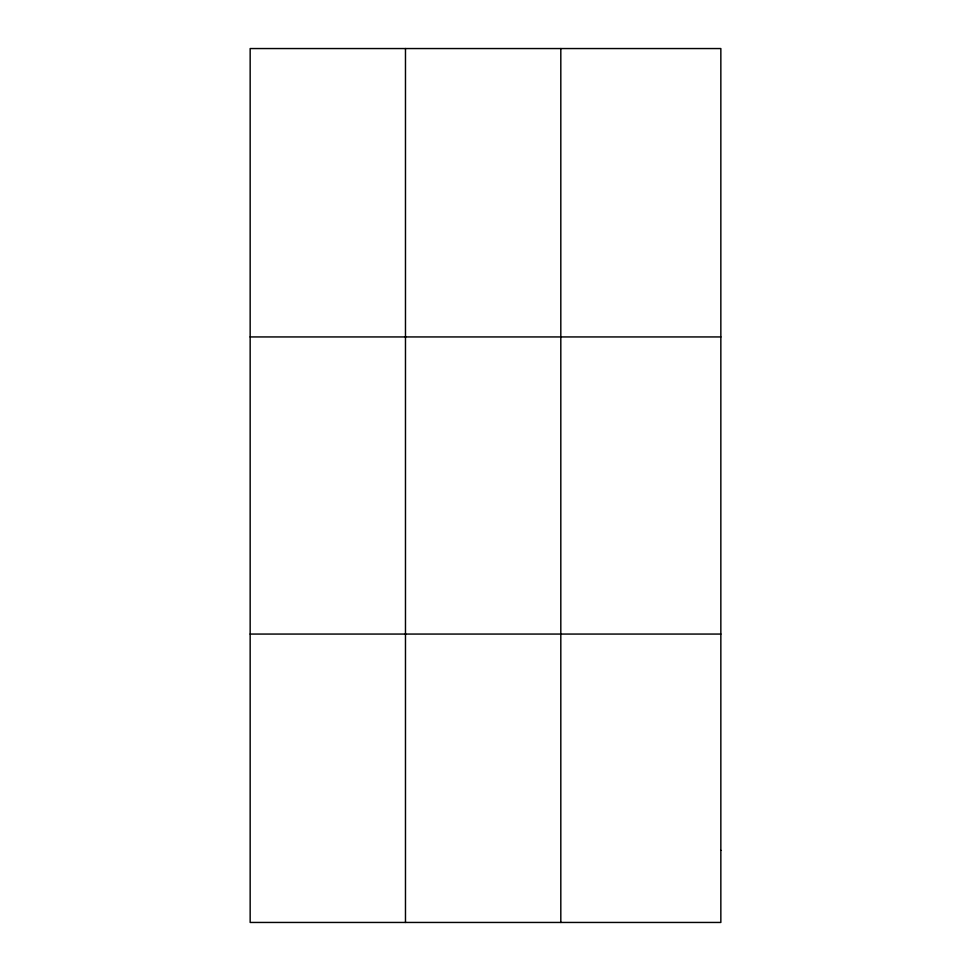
<?xml version="1.0" encoding="UTF-8"?>
<svg xmlns="http://www.w3.org/2000/svg" width="971" height="971" viewBox="0 0 971 971"><rect width="100%" height="100%" fill="white"/><g stroke="black" fill="none" stroke-linecap="round" stroke-linejoin="round"><path stroke-width="1.46" d="M560.813 922.45L560.813 48.55M250.154 336.937L720.846 336.937M250.154 634.063L720.846 634.063M405.477 48.55L405.477 922.45M720.846 850.353L720.846 922.45L250.154 922.45L250.154 48.55L720.846 48.55L720.846 850.353"/></g></svg>
